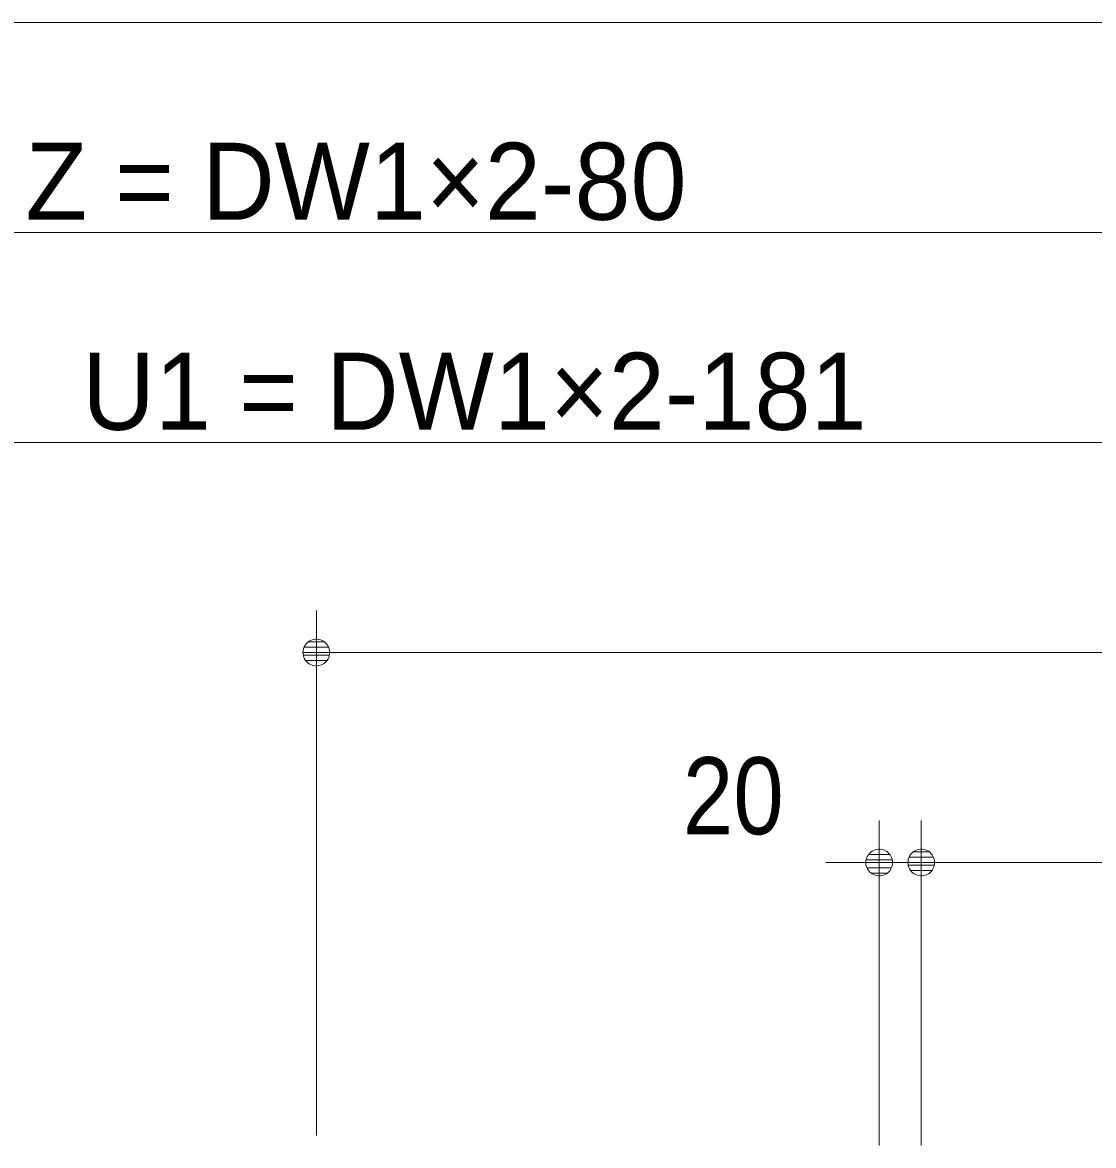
# Model space of a CAD drawing. Units: millimetres, scale not verified. Extents: x -6062 to 6062, y -3045 to 3045.
# Drawn here: x -2242 to -1732, y 365 to 900 of the extents above; entities that cross this region are included whole.
import ezdxf
from ezdxf.enums import TextEntityAlignment as Align

# ---------------------------------------------------------------- set-up
doc = ezdxf.new("R2010")
doc.units = ezdxf.units.MM
doc.header["$LTSCALE"] = 20
for name, color, linetype, lineweight in [('0-0_2寸法-1', 7, 'Continuous', 9), ('0-1_0', 7, 'Continuous', 9), ('0-2_2寸法-2', 7, 'Continuous', 9)]:
    doc.layers.add(name, color=color, linetype=linetype, lineweight=lineweight)
doc.styles.add('ＭＳ Ｐゴシック', font='')
doc.styles.get('ＭＳ Ｐゴシック').set_extended_font_data('MS PGothic')

# ---------------------------------------------------------------- blocks, each defined once
blk = doc.blocks.new('_Dot')
at = {"layer": '0-1_0'}
for p, q in [((-10, 0), (-20, 0)), ((9.78, 2), (-9.78, 2)), ((7.99, 6), (-7.99, 6)), ((9.16, -3.98), (-9.16, -3.98)), ((6, -7.98), (-6, -7.98))]:
    blk.add_line(p, q, dxfattribs=at)
for points in [[(10, 0), (9.92, 1.25), (9.69, 2.49), (9.3, 3.68), (8.76, 4.82), (8.09, 5.88), (7.29, 6.85), (6.37, 7.71), (5.36, 8.44), (4.26, 9.05), (3.09, 9.51), (1.87, 9.82), (0.63, 9.98), (-0.63, 9.98), (-1.87, 9.82), (-3.09, 9.51), (-4.26, 9.05), (-5.36, 8.44), (-6.37, 7.71), (-7.29, 6.85), (-8.09, 5.88), (-8.76, 4.82), (-9.3, 3.68), (-9.69, 2.49), (-9.92, 1.25), (-10, 0), (0, 0)], [(-10, 0), (-9.92, -1.25), (-9.69, -2.49), (-9.3, -3.68), (-8.76, -4.82), (-8.09, -5.88), (-7.29, -6.85), (-6.37, -7.71), (-5.36, -8.44), (-4.26, -9.05), (-3.09, -9.51), (-1.87, -9.82), (-0.63, -9.98), (0.63, -9.98), (1.87, -9.82), (3.09, -9.51), (4.26, -9.05), (5.36, -8.44), (6.37, -7.71), (7.29, -6.85), (8.09, -5.88), (8.76, -4.82), (9.3, -3.68), (9.69, -2.49), (9.92, -1.25), (10, 0), (0, 0)]]:
    blk.add_lwpolyline(points, close=True, dxfattribs=at)

msp = doc.modelspace()

# ---------------------------------------------------------------- linework, layer by layer
at = {"layer": '0-0_2寸法-1'}
for p, q in [((-925.21, 900), (-5681.79, 900)), ((-3226.79, 800), (-932.21, 800)), ((-3125.79, 700), (-932.21, 700)), ((-2102.5, 370), (-2102.5, 620)), ((-2089.79, 600), (-950.21, 600)), ((-1814.5, 365.25), (-1814.5, 520)), ((-1801.79, 500), (-932.21, 500))]:
    msp.add_line(p, q, dxfattribs=at)
at = {"layer": '0-2_2寸法-2'}
for p, q in [((-1834.5, 365.25), (-1834.5, 520)), ((-1814.5, 365.25), (-1814.5, 520)), ((-1847.21, 500), (-1859.92, 500)), ((-1814.5, 500), (-1834.5, 500)), ((-1801.79, 500), (-1789.08, 500))]:
    msp.add_line(p, q, dxfattribs=at)

# ---------------------------------------------------------------- block references
at = {"layer": '0-0_2寸法-1', "xscale": 0.6356201, "yscale": 0.6356201, "rotation": 180}
for p in [(-2102.5, 600), (-1814.5, 500)]:
    msp.add_blockref('_Dot', p, dxfattribs=at)
at = {"layer": '0-2_2寸法-2', "xscale": 0.6356201, "yscale": 0.6356201}
msp.add_blockref('_Dot', (-1834.5, 500), dxfattribs=at)
at = {"layer": '0-2_2寸法-2', "xscale": 0.6356201, "yscale": 0.6356201, "rotation": 180}
msp.add_blockref('_Dot', (-1814.5, 500), dxfattribs=at)

# ---------------------------------------------------------------- texts
at = {"layer": '0-0_2寸法-1', "style": 'ＭＳ Ｐゴシック'}
for s, p in [('Z = DW1×2-80', (-2240.99, 795.04)), ('U1 = DW1×2-181', (-2214, 695.04))]:
    msp.add_text(s, height=36.69, dxfattribs=at).set_placement(p, align=Align.BOTTOM_LEFT)
at = {"layer": '0-2_2寸法-2', "style": 'ＭＳ Ｐゴシック', "width": 0.9}
msp.add_text('20', height=36.66, dxfattribs=at).set_placement((-1927.98, 502.48), align=Align.BOTTOM_LEFT)

doc.saveas('drawing.dxf')
